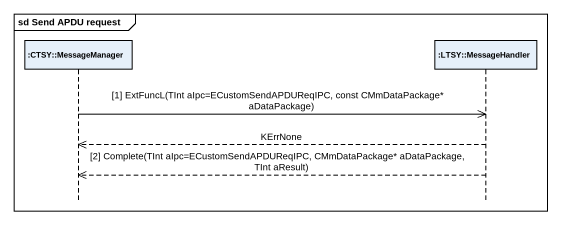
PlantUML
@startuml
mainframe sd Send APDU request
hide footbox
participant ":CTSY::MessageManager" as CTSY_MessageManager
participant ":LTSY::MessageHandler" as LTSY_MessageHandler

CTSY_MessageManager ->> LTSY_MessageHandler : [1] ExtFuncL(TInt aIpc=ECustomSendAPDUReqIPC, const CMmDataPackage* aDataPackage)
LTSY_MessageHandler -->> CTSY_MessageManager : KErrNone
LTSY_MessageHandler -->> CTSY_MessageManager : [2] Complete(TInt aIpc=ECustomSendAPDUReqIPC, CMmDataPackage* aDataPackage, TInt aResult)
@enduml
